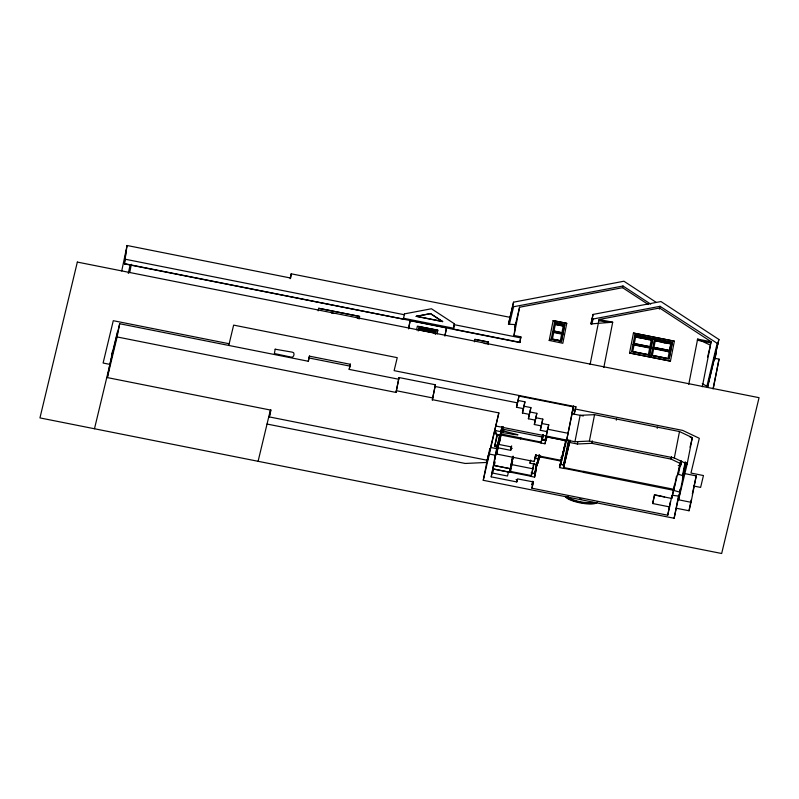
<?xml version="1.0" encoding="UTF-8"?>
<svg xmlns="http://www.w3.org/2000/svg" width="799" height="799" viewBox="0 0 799 799"><rect width="100%" height="100%" fill="white"/><g stroke="black" fill="none" stroke-linecap="round" stroke-linejoin="round"><path stroke-width="1.2" d="M444.923 336.129L446.571 327.72L124.414 263.87L126.132 250.257M124.414 263.87L127.071 245.493L290.676 278.032L291.206 273.807L510.381 317.403M410.167 320.709L410.277 319.79L408.629 328.199M515.405 324.614L508.474 324.184L513.567 302.162L623.919 281.228L655.999 302.222M411.375 320.948L519.799 342.521L520.858 336.838L514.037 335.48L515.635 322.786M519.799 342.521L520.858 336.838M107.346 377.597L117.093 336.948L396.024 392.439L399.021 377.537L435.385 384.768L432.389 399.67L498.856 412.893L487.47 460.314L269.323 416.918L270.951 410.147L107.346 377.597L111.231 357.792M112.639 350.581L111.46 356.584L117.543 331.485M117.093 336.948L119.69 323.745L308.294 361.258L309.513 356.174L350.411 364.314L349.193 369.398L398.621 379.225M129.698 272.719L131.346 264.309M269.323 416.918L270.741 409.717M308.294 361.258L309.433 355.925M318.182 310.861L318.691 308.294L359.59 316.424L359.081 319.001M349.193 369.398L350.332 364.064M124.474 263.65L403.405 319.131L404.464 313.877L431.44 308.764L454.461 323.825L453.393 329.078L519.859 342.292M396.024 392.439L399.021 377.537M408.569 328.888L410.217 320.489M416.639 329.887L417.378 326.142L437.832 330.217L437.083 333.952M418.177 330.976L418.756 328.139L435.805 331.525L435.325 333.962M435.285 334.102L435.765 331.665L418.726 328.279M432.279 400.179L435.385 384.768M444.983 335.43L446.401 328.229M453.393 329.078L454.461 323.825M474.406 341.832L474.896 339.365L488.529 342.072L488.039 344.549M508.474 324.184L513.567 302.162M679.35 493.872L674.126 518.261L483.255 480.299L488.199 455.08M487.47 460.314L489.787 448.519M483.255 480.299L498.856 412.893M514.037 335.48L519.58 307.225L622.581 287.69L648.229 304.479M494.651 446.501L497.377 435.265L499.645 435.715L496.958 446.941L494.651 446.501L497.018 434.466M671.869 495.919L667.724 515.215L531.944 488.209L533.452 481.927L517.512 478.901L516.783 481.937L491.225 476.853L491.655 474.646M491.725 474.366L496.958 446.941M491.225 476.853L499.645 435.715M501.882 427.145L499.994 435.785L501.343 430.142M494.621 464.299L495.09 461.882M561.847 460.364L560.708 460.134A2.896 0.729 11.1 0 0 558.97 459.934L541.922 456.549A2.896 0.729 11.1 0 0 540.254 456.069L535.71 455.16L534.181 461.512L496.688 454.062L501.952 427.046M496.688 454.062L502.032 428.174M498.186 447.849L510.681 450.336L511.49 446.941L498.995 444.464L502.491 426.656M498.995 444.464L502.861 426.876M541.253 441.997A2.896 0.729 11.1 0 0 539.515 441.797L522.466 438.411A2.896 0.729 11.1 0 0 520.798 437.932L501.482 434.087L503.15 426.696M503.62 430.991L517.982 434.776L513.238 434.526A11.306 2.826 11.1 0 0 506.476 433.178L503.19 432.768L503.73 430.441M516.484 407.25L518.112 400.469L524.923 401.827L523.305 408.599L516.484 407.25L519.11 395.505M518.112 400.469L518.97 396.074L573.512 406.921L566.401 441.378L564.693 441.038L564.833 440.479L547.784 437.083L547.655 437.652L545.947 437.313L548.743 424.858L541.922 423.51L540.294 430.281L547.115 431.64L548.743 424.858M510.681 450.336L511.65 445.872M510.381 471.42L509.812 471.31L512.638 456.898M509.812 471.31L512.658 457.068M510.012 470.461L510.691 470.152L510.122 470.042L513.088 456.129M511.06 468.154L510.181 472.269L493.133 468.873M511.38 466.616L511.849 463.979M512.169 463.56L512.628 461.203M512.988 459.435L513.467 457.018M522.436 413.003L524.064 406.232L530.886 407.59L529.258 414.361L522.436 413.003L523.305 408.599M524.064 406.232L524.923 401.827M528.389 418.766L530.017 411.994L536.838 413.343L535.21 420.124L528.389 418.766L529.258 414.361M530.017 411.994L530.886 407.59M516.783 481.937L517.213 479.74L516.084 479.51M549.193 340.564L553.118 320.609L566.751 323.325L562.826 343.28L549.223 340.424M534.341 424.519L535.969 417.747L542.791 419.105L541.163 425.877L534.341 424.519L535.21 420.124M554.496 322.606L551.09 339.815L551.26 339.116L561.477 341.143L561.307 341.852L564.723 324.634L554.496 322.606L564.623 325.063M535.969 417.747L536.838 413.343M562.896 333.862L552.668 331.835L553.737 332.344L552.409 339.086L560.319 340.803M553.987 331.096L555.315 324.354L563.265 325.932L561.937 332.684L555.115 331.325M533.003 467.415L531.405 475.605L530.836 475.485M533.342 465.697L533.802 463.36M534.181 461.512L535.6 455.04M540.294 430.281L541.163 425.877M531.195 476.444L533.942 464.149M541.922 423.51L542.791 419.105M536.079 454.841L535.37 458.466L536.149 455.22M533.352 481.767L532.593 484.903L532.024 484.793L532.723 481.218M562.826 334.152L561.687 333.922L560.359 340.664L553.537 339.315M534.431 473.887L534.901 471.5M535.37 469.113L536.309 464.339M536.618 463.909L534.721 473.567L531.315 472.888M531.944 488.209L532.593 484.903M530.626 476.334L530.866 475.345A2.896 0.729 11.1 0 0 529.128 475.145L512.089 471.76A2.896 0.729 11.1 0 0 510.411 471.28L510.181 472.269A2.896 0.729 11.1 0 0 511.919 472.469L528.958 475.854A2.896 0.729 11.1 0 0 530.626 476.334L534.601 477.123L537.327 462.122M542.411 436.054L541.013 442.986L544.988 443.775L546.516 437.423M534.601 477.123L536.399 469.063M501.253 435.075L520.558 438.911A2.896 0.729 11.1 0 0 522.296 439.11L539.345 442.506A2.896 0.729 11.1 0 0 541.013 442.986L542.871 434.856L541.862 438.831L542.431 438.951L543.41 434.886M536.039 468.683L538.916 455.26M542.431 438.951L543.14 435.325M564.723 324.634L561.447 341.293L551.22 339.255M537.387 463.04L537.957 463.15L539.605 455.71M546.057 435.385L545.108 440.219L546.216 435.585M546.256 436.044L547.715 428.604M544.988 443.775L546.666 436.194M676.483 476.164L673.697 490.306L583.939 472.449A2.896 0.729 11.1 0 1 582.271 471.969L565.223 468.574A2.896 0.729 11.1 0 1 563.485 468.384L559.51 467.585L561.687 457.937M559.51 467.585L561.917 456.948M563.135 452.174L560.758 464.259L564.134 465.078L560.159 464.289M560.728 464.399L564.893 444.624M562.486 457.058L561.317 456.978L562.456 457.198L564.114 448.748M566.701 440.109L572.703 409.557M603.834 367.45L612.703 322.207L590.98 323.905L593.058 314.426L660.953 301.543L718.89 339.455L707.724 386.796L702.281 383.65M570.067 440.369L564.344 464.229L563.774 464.119L568.508 439.959M590.98 323.905L593.058 314.426M566.151 454.861L563.485 468.384L570.136 440.279M566.511 453.013L566.98 450.626M567.31 449.148L568.538 442.696M575.809 406.651L574.161 414.142L575.919 406.801L394.127 370.646L397.243 357.662L233.638 325.113L228.764 345.438M496.259 426.097L574.94 441.747L580.124 415.33L594.566 414.661L679.5 431.55L692.324 437.652L687.14 464.069L678.561 499.804L691.055 502.291L696.239 475.884L683.744 473.398L686.311 462.671M590.101 364.464L599.07 319.49L659.614 308.005L711.27 341.812L707.614 357.033M569.707 442.476L577.357 444.004L577.837 441.557M574.94 441.747L589.382 441.068L594.566 414.661M577.357 444.004L591.799 443.325L592.289 440.878M629.542 352.998L633.457 333.043L674.366 341.183L670.441 361.138L629.542 352.998L670.441 361.138M631.57 351.69L634.835 335.041L672.329 342.491L669.063 359.141L631.6 351.55M650.905 347.825L632.938 344.549L634.076 344.769L632.748 351.52L648.369 354.626L649.697 347.885L650.835 348.104L652.703 338.736L649.457 355.245M635.654 336.788L634.326 343.53L649.947 346.636L651.285 339.895L635.595 337.068M649.537 354.706L650.835 348.104M666.766 358.282L652.344 355.415L653.682 348.674L652.613 348.164L670.501 351.72L672.329 342.491M668.344 350.302L653.932 347.425L655.26 340.684L670.88 343.79L669.552 350.541L670.85 343.93L655.22 340.823M670.501 351.72L669.302 351.78L667.974 358.521L652.344 355.415M669.143 358.611L670.441 352.009M669.712 506.926L652.663 503.53L654.391 494.731M563.724 467.395A2.896 0.729 11.1 0 1 565.392 467.874L582.441 471.26A2.896 0.729 11.1 0 1 584.179 471.46L673.937 489.318L680.149 463.41L671.09 459.095L671.569 456.648M687.14 464.069L674.316 457.967L679.5 431.55M688.758 384.349L697.637 339.096L711.27 341.812M667.724 515.215L670.361 501.762M652.663 503.53L654.701 495.06L671.739 498.456L674.386 485.003M677.932 475.055L678.391 472.728M678.85 470.391L679.759 465.727M680.149 463.41L680.628 460.963M678.461 474.356L680.748 462.701M678.221 465.437L680.488 465.887L681.407 461.223M674.126 518.261L678.611 495.45M682.436 475.924L685.212 461.762M679.829 491.465L680.299 489.068M683.005 475.255L685.272 463.7M679.939 491.395L680.398 489.038M678.561 499.804L685.722 463.32M702.301 386.776L710.461 345.198L697.637 339.096L697.367 340.224M707.724 386.796L708.184 384.419M714.725 359.39L716.134 352.729L714.835 359.33M676.523 508.274L689.028 510.761L691.145 499.954M692.324 493.952L696.239 475.884M713.028 388.913L719.05 359.131L714.186 358.162M713.327 388.324L719.05 359.131M121.728 270.951L127.071 245.493M128.299 273.438L130.107 264.948M290.167 278.681L291.206 273.807M539.285 454.561L536.848 464.559L530.027 463.2L530.716 460.124M94.482 428.753L119.69 323.745M258.097 461.303L270.292 410.486M318.691 308.294L359.59 316.424M357.393 318.441L357.562 317.742M404.464 313.877L404.264 314.726L125.333 259.246M403.405 319.131L403.605 318.282L453.592 328.229M416.249 316.374L430.511 313.538L442.606 321.617L416.249 316.374L430.471 313.677L442.606 321.617M418.756 328.139L435.805 331.525M419.545 330.027L434.316 332.963M437.832 330.217L418.546 326.521M474.896 339.365L488.529 342.072M509.382 324.364L513.607 306.746L622.98 286.002L650.686 304.129M514.826 327.051L519.58 307.225M486.921 460.174L486.371 462.471L465.218 463.46L267.036 424.039M495.799 430.661L495.29 432.778L496.149 432.948A2.896 0.729 11.1 0 1 496.608 433.487L494.621 433.088M496.039 433.378L495.839 434.217L500.534 435.155M494.361 460.144L495.18 456.758M520.558 438.911L520.798 437.932M553.118 320.609L566.751 323.325M530.027 463.2L530.566 460.943M561.907 332.823L554.017 330.956M533.233 466.246L533.882 463.44M532.024 484.793L532.763 481.717M534.681 473.707L536.688 465.388L537.248 465.497M537.957 463.15L539.445 456.938L540.014 457.058A2.896 0.729 11.1 0 0 541.752 457.258L558.801 460.643A2.896 0.729 11.1 0 0 560.469 461.123L561.038 461.233M540.014 457.058L540.254 456.069M591.889 324.094L593.108 319.011L660.024 306.317L718.021 343.86M573.612 405.872L572.533 410.396L574.801 410.846M560.469 461.123L560.708 460.134M573.512 406.921L571.884 413.692L583.34 415.969M562.206 455.76L565.912 440.339M561.278 460.254L565.832 441.268M562.456 457.198L566.661 439.66M563.774 464.119L569.497 440.259M622.581 287.69L622.98 286.002M583.939 472.449L584.179 471.46M633.457 333.043L674.366 341.183M634.835 335.041L652.633 339.016M634.296 343.67L649.917 346.776M632.718 351.66L648.339 354.766M616.309 420.164L616.578 419.036M659.345 309.143L660.024 306.317M651.165 355.585L651.035 356.154L654.401 339.076L672.229 342.921M653.932 347.425L669.582 350.391M653.682 348.674L669.262 351.92M657.217 428.304L657.487 427.175M664.588 496.898L655.53 494.951M671.739 498.456L673.697 490.306M680.488 465.887L681.627 461.153M681.187 464.199L681.357 463.49M685.033 466.786L685.892 463.22M682.486 478.621L683.195 475.655L677.622 474.097M690.036 447.18L692.324 437.652L690.176 437.223M706.815 386.616L717.112 343.68M708.583 382.401L718.89 339.455M689.028 510.761L691.055 502.291M672.069 495.27L679.01 496.109L679.959 492.164L673.267 490.296M599.07 319.49L612.703 322.207M592.199 318.831L593.108 319.011M598.801 320.619L607.889 322.426M698.506 340.454L711 342.941M512.698 306.566L513.607 306.746M634.806 335.181L672.299 342.631M635.624 336.928L651.245 340.034M646.401 339.215L648.808 339.695M662.401 342.401L664.808 342.881M554.456 322.746L564.683 324.784M555.275 324.494L563.235 326.072M634.046 344.918L649.667 348.024M553.697 332.484L561.657 334.062M416.279 316.234L442.646 321.478M454.251 324.674L520.718 337.897M331.495 312.998L333.802 313.458M484.134 343.36L486.401 343.81M575.38 409.068L682.726 430.421L699.305 438.301L690.965 473.058L703.46 475.545L700.613 487.4L693.802 486.042M308.943 357.962L349.842 366.092M229.163 343.75L113.278 320.699L103.111 363.036L109.932 364.394M434.976 386.456L517.352 402.846M396.434 390.741L432.788 397.972M547.874 429.263L568.329 433.338M589.382 441.068L674.316 457.967M591.799 443.325L671.09 459.095M546.097 436.673L566.551 440.738M502.671 429.143L542.441 437.053M545.677 440.329L541.662 439.68L545.637 440.469M495.12 430.531L500.803 431.66M561.148 457.677L562.286 457.907M561.118 457.827L562.256 458.047M497.467 445.283L495.06 444.803L494.951 445.353L497.228 445.812M511.11 448.129L512.249 448.359M490.926 447.51L496.918 448.708M535.4 458.326L534.831 458.217L538.196 458.916M538.037 459.735L538.606 459.854M489.657 454.122L495.779 455.34M533.023 468.823L511.44 464.529L511.7 465.917L511.13 465.807M531.275 473.038L535.25 473.827M581.612 499.455L579.744 498.926M597.113 502.112A16.24 4.065 11.1 0 1 582.321 503.28A16.24 4.065 11.1 0 1 565.552 496.908M592.698 502.441A13.903 3.486 11.1 0 1 578.706 501.402A13.903 3.486 11.1 0 1 567.909 496.658M596.434 502.481A16.24 4.065 11.1 0 1 580.344 502.351A16.24 4.065 11.1 0 1 565.662 496.359M77.343 262.082L39.95 417.907L721.657 553.507L759.05 397.682L77.343 262.082M275.176 349.203L274.377 353.548L291.136 357.113C293.852 358.471 295.45 351.999 292.324 352.169L275.176 349.203M493.812 465.437L510.861 468.823L493.812 465.437M493.672 469.133L492.723 473.088L507.495 476.024L508.444 472.069L493.672 469.133"/></g></svg>
